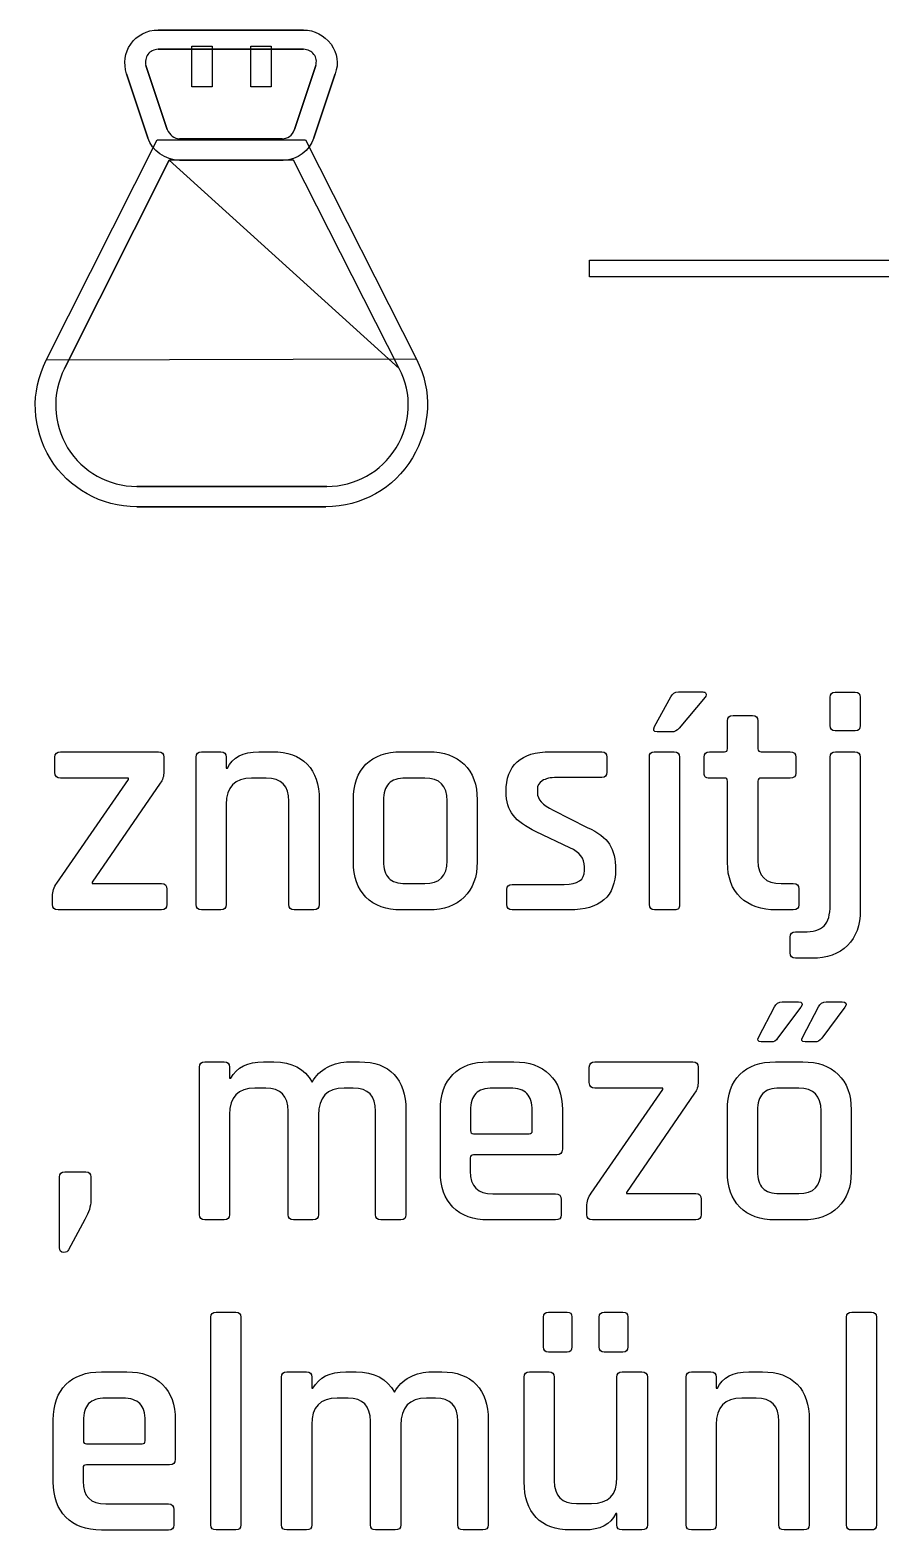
# Model space of a CAD drawing. Extents: x 23 to 195, y 64 to 143.
# Drawn here: x 105.96 to 118.54, y 84.57 to 106.76 of the extents above; entities that cross this region are included whole.
import ezdxf

# ---------------------------------------------------------------- set-up
doc = ezdxf.new("R2010")
doc.units = 0
doc.layers.add('Layer_1', color=7, linetype='CONTINUOUS')

msp = doc.modelspace()

# ---------------------------------------------------------------- linework, layer by layer
at = {"layer": 'Layer_1', "color": 7}
for points in [[(107.855622, 106.758571), (110.005449, 106.758571)], [(108.351909, 106.518082), (108.652476, 106.518082), (108.652476, 105.916596), (108.351909, 105.916596), (108.351909, 106.518082), (108.351909, 106.518082)], [(109.223623, 106.518082), (109.52419, 106.518082), (109.52419, 105.916596), (109.223623, 105.916596), (109.223623, 106.518082), (109.223623, 106.518082)], [(110.005449, 106.472821), (107.855622, 106.472821), (107.855622, 106.472821)], [(107.705338, 105.165073), (107.389602, 106.111929)], [(107.675352, 106.232226), (107.991088, 105.285018)], [(109.870335, 105.285018), (110.186072, 106.232226)], [(110.471469, 106.111929), (110.155733, 105.165073)], [(106.202082, 101.872739), (107.840734, 105.134876), (110.035718, 105.134876), (111.67437, 101.887556)], [(108.171358, 105.149904), (109.689713, 105.149904)], [(108.021004, 104.834309), (106.472662, 101.752442)], [(111.418607, 101.752442), (109.855095, 104.834309), (108.021004, 104.834309), (108.021004, 104.834309)], [(109.704883, 104.834168), (108.171358, 104.834168)], [(124.241373, 103.109543), (114.230245, 103.109543), (114.230245, 103.356488), (124.241373, 103.356488), (124.241373, 103.109543), (124.241373, 103.109543)], [(107.540168, 100.008309), (110.351454, 100.008309)], [(110.336284, 99.707742), (107.540168, 99.707742)]]:
    msp.add_lwpolyline(points, close=True, dxfattribs=at)
for points in [[(115.548682, 96.967611), (115.906398, 96.967611)], [(117.864103, 96.962919), (118.162201, 96.962919)], [(115.195551, 96.453967), (115.434029, 96.894234)], [(115.942735, 96.889648), (115.557501, 96.431036)], [(117.790726, 96.472206), (117.790726, 96.889542)], [(118.235578, 96.889542), (118.235578, 96.472206)], [(116.272864, 96.128283), (116.272864, 96.541033)], [(116.355414, 96.618996), (116.644692, 96.618996)], [(116.722303, 96.541033), (116.722303, 96.128283)], [(115.447787, 96.376003), (115.23224, 96.376003)], [(118.162201, 96.394242), (117.864103, 96.394242)], [(106.413007, 96.082527), (107.862218, 96.082527)], [(108.495313, 96.082457), (108.784238, 96.082457)], [(109.343744, 96.082457), (109.54518, 96.082457)], [(111.453002, 96.082421), (111.85658, 96.082421)], [(113.654195, 96.082457), (114.415489, 96.082457)], [(115.190612, 96.082492), (115.484123, 96.082492)], [(116.00687, 96.082421), (116.227003, 96.082421)], [(116.77275, 96.082421), (117.199258, 96.082421)], [(117.869042, 96.082386), (118.157615, 96.082386)], [(106.330457, 95.775258), (106.330457, 96.004563)], [(107.940182, 96.004563), (107.940182, 95.793602)], [(108.41735, 93.821504), (108.41735, 96.004493)], [(108.862202, 96.004493), (108.862202, 95.839393), (108.880194, 95.839393)], [(114.488867, 96.004493), (114.488867, 95.779773)], [(115.117235, 93.821539), (115.117235, 96.004528)], [(115.562087, 96.004528), (115.562087, 93.821539)], [(115.928906, 95.76598), (115.928906, 96.004458)], [(117.281808, 96.004458), (117.281808, 95.76598)], [(117.790726, 93.816847), (117.790726, 96.004422)], [(118.235578, 96.004422), (118.235578, 93.738883)], [(106.357974, 94.138016), (107.417366, 95.674363), (107.417366, 95.692708), (106.413007, 95.692708)], [(109.453458, 95.692637), (109.238263, 95.692637)], [(111.796961, 95.692602), (111.517208, 95.692602)], [(114.415489, 95.701809), (113.74627, 95.701809)], [(116.227003, 95.692602), (116.00687, 95.692602)], [(116.272864, 94.44518), (116.272864, 95.646741)], [(116.722303, 95.646741), (116.722303, 94.46811)], [(117.199258, 95.692602), (116.77275, 95.692602)], [(107.885149, 95.61933), (106.880791, 94.151774), (106.880791, 94.13343), (107.903141, 94.13343)], [(113.461578, 95.527537), (113.461578, 95.47709)], [(108.862202, 95.302818), (108.862202, 93.821504)], [(109.788597, 93.821504), (109.788597, 95.353265)], [(110.238036, 95.371609), (110.238036, 93.821504)], [(110.742508, 94.454352), (110.742508, 95.371574)], [(111.187008, 95.357816), (111.187008, 94.46811)], [(112.127161, 94.46811), (112.127161, 95.357816)], [(112.572013, 95.371574), (112.572013, 94.454352)], [(113.69547, 95.220268), (114.200295, 94.963446)], [(113.94312, 94.660762), (113.443233, 94.89924)], [(114.15902, 94.325976), (114.15902, 94.381009)], [(111.517208, 94.133324), (111.796961, 94.133324)], [(113.090103, 94.119601), (113.86057, 94.119601)], [(117.066261, 94.133324), (117.245472, 94.133324)], [(106.293768, 93.821574), (106.293768, 93.940813)], [(107.986043, 94.05088), (107.986043, 93.821574)], [(113.012492, 93.821504), (113.012492, 94.046223)], [(117.32767, 94.05536), (117.32767, 93.816883)], [(107.903141, 93.743611), (106.376318, 93.743611)], [(108.784238, 93.74354), (108.495313, 93.74354)], [(110.155486, 93.74354), (109.866208, 93.74354)], [(111.85658, 93.743505), (111.453002, 93.743505)], [(113.933947, 93.74354), (113.090103, 93.74354)], [(115.48871, 93.743575), (115.195551, 93.743575)], [(117.245472, 93.743505), (116.997822, 93.743505)], [(117.277081, 93.417856), (117.39632, 93.417856)], [(117.199117, 93.106), (117.199117, 93.339892)], [(117.520145, 93.028036), (117.277081, 93.028036)], [(116.734121, 91.867856), (116.968013, 92.308123)], [(117.357832, 92.303536), (117.013874, 91.844925)], [(117.082665, 92.3815), (117.321143, 92.3815)], [(117.385349, 91.867856), (117.61924, 92.308123)], [(118.00906, 92.303536), (117.665102, 91.844925)], [(117.733893, 92.3815), (117.967785, 92.3815)], [(116.917918, 91.789892), (116.771163, 91.789892)], [(117.56456, 91.789892), (117.422038, 91.789892)], [(108.465574, 89.235393), (108.465574, 91.418382)], [(108.543538, 91.496346), (108.832463, 91.496346)], [(108.910427, 91.418382), (108.910427, 91.253282), (108.928419, 91.253282)], [(109.414547, 91.496346), (109.566241, 91.496346)], [(110.685252, 91.496346), (110.832008, 91.496346)], [(112.739548, 91.49624), (113.115256, 91.49624)], [(114.230069, 91.189147), (114.230069, 91.418452)], [(114.312619, 91.496416), (115.76183, 91.496416)], [(115.839794, 91.418452), (115.839794, 91.207491)], [(116.981771, 91.496381), (117.385349, 91.496381)], [(109.446649, 91.106526), (109.286488, 91.106526)], [(110.739933, 91.106526), (110.606935, 91.106526)], [(113.055989, 91.10642), (112.803753, 91.10642)], [(114.257586, 89.551905), (115.316977, 91.088252), (115.316977, 91.106597), (114.312619, 91.106597)], [(115.784761, 91.033219), (114.780402, 89.565663), (114.780402, 89.547319), (115.802752, 89.547319)], [(117.325729, 91.106561), (117.045977, 91.106561)], [(109.777202, 89.235393), (109.777202, 90.767154)], [(111.070485, 89.235393), (111.070485, 90.767154)], [(111.519572, 90.785498), (111.519572, 89.235393)], [(112.0287, 89.86817), (112.0287, 90.785393)], [(112.473553, 90.771634), (112.473553, 90.478123)], [(113.386189, 90.478123), (113.386189, 90.771634)], [(113.831042, 90.785393), (113.831042, 90.202956)], [(116.271277, 89.868311), (116.271277, 90.785534)], [(116.715777, 90.771775), (116.715777, 89.88207)], [(117.655929, 89.88207), (117.655929, 90.771775)], [(118.100782, 90.785534), (118.100782, 89.868311)], [(108.910427, 90.716707), (108.910427, 89.235393)], [(110.226288, 90.707534), (110.226288, 89.235393)], [(112.519414, 90.432262), (113.340328, 90.432262)], [(113.748492, 90.120406), (112.519414, 90.120406)], [(106.475237, 89.868311), (106.787093, 89.868311)], [(112.468614, 90.074545), (112.468614, 89.877343)], [(106.397273, 88.7493), (106.397273, 89.794934)], [(106.860471, 89.794934), (106.860471, 89.437217)], [(112.803753, 89.542556), (113.730148, 89.542556)], [(113.812698, 89.460006), (113.812698, 89.230701)], [(115.885655, 89.464769), (115.885655, 89.235463)], [(117.045977, 89.547284), (117.325729, 89.547284)], [(114.19338, 89.235463), (114.19338, 89.354702)], [(106.773335, 89.16205), (106.529918, 88.717198)], [(108.832463, 89.157429), (108.543538, 89.157429)], [(110.144091, 89.157429), (109.854813, 89.157429)], [(111.441608, 89.157429), (111.148097, 89.157429)], [(113.730148, 89.157323), (112.739548, 89.157323)], [(115.802752, 89.157499), (114.27593, 89.157499)], [(117.385349, 89.157464), (116.981771, 89.157464)], [(108.635402, 84.649282), (108.635402, 87.71739)], [(108.713718, 87.795354), (109.00229, 87.795354)], [(109.080254, 87.71739), (109.080254, 84.649282)], [(113.551501, 87.281745), (113.551501, 87.717425)], [(113.624879, 87.795389), (113.900045, 87.795389)], [(113.973423, 87.722011), (113.973423, 87.281745)], [(114.377354, 87.281745), (114.377354, 87.717425)], [(114.450732, 87.795389), (114.725545, 87.795389)], [(114.798923, 87.722011), (114.798923, 87.281745)], [(118.032061, 84.649211), (118.032061, 87.717319)], [(118.110025, 87.795283), (118.399303, 87.795283)], [(118.476914, 87.717319), (118.476914, 84.649211)], [(113.900045, 87.203781), (113.624879, 87.203781)], [(114.725545, 87.203781), (114.450732, 87.203781)], [(107.01654, 86.910129), (107.392248, 86.910129)], [(109.681352, 84.649282), (109.681352, 86.832271)], [(109.759316, 86.910234), (110.048241, 86.910234)], [(110.126205, 86.832271), (110.126205, 86.667171), (110.144197, 86.667171)], [(110.630325, 86.910234), (110.782019, 86.910234)], [(111.90103, 86.910234), (112.047786, 86.910234)], [(113.267515, 85.2822), (113.267515, 86.832306)], [(113.345126, 86.91027), (113.634404, 86.91027)], [(113.712015, 86.832306), (113.712015, 85.300545)], [(114.638409, 85.350992), (114.638409, 86.832306)], [(114.716726, 86.91027), (115.005298, 86.91027)], [(115.088201, 86.832306), (115.088201, 84.649317)], [(115.661324, 84.649282), (115.661324, 86.832271)], [(115.739288, 86.910234), (116.028213, 86.910234)], [(116.106177, 86.832271), (116.106177, 86.667171), (116.124168, 86.667171)], [(116.587718, 86.910234), (116.789154, 86.910234)], [(107.332981, 86.520309), (107.080745, 86.520309)], [(110.662427, 86.520415), (110.502266, 86.520415)], [(111.955711, 86.520415), (111.822713, 86.520415)], [(116.697432, 86.520415), (116.482238, 86.520415)], [(106.305692, 85.282059), (106.305692, 86.199281)], [(106.750545, 86.185523), (106.750545, 85.892012)], [(107.663181, 85.892012), (107.663181, 86.185523)], [(108.108034, 86.199281), (108.108034, 85.616845)], [(110.126205, 86.130596), (110.126205, 84.649282)], [(110.99298, 84.649282), (110.99298, 86.181043)], [(111.442066, 86.121423), (111.442066, 84.649282)], [(112.286263, 84.649282), (112.286263, 86.181043)], [(112.73535, 86.199387), (112.73535, 84.649282)], [(116.106177, 86.130596), (116.106177, 84.649282)], [(117.032571, 84.649282), (117.032571, 86.181043)], [(117.48201, 86.199387), (117.48201, 84.649282)], [(106.796406, 85.846151), (107.61732, 85.846151)], [(106.745606, 85.488434), (106.745606, 85.291231)], [(108.025484, 85.534295), (106.796406, 85.534295)], [(107.080745, 84.956445), (108.00714, 84.956445)], [(108.08969, 84.873895), (108.08969, 84.64459)], [(114.042568, 84.961173), (114.262701, 84.961173)], [(114.638409, 84.649317), (114.638409, 84.814417), (114.620065, 84.814417)], [(108.00714, 84.571212), (107.01654, 84.571212)], [(109.00229, 84.571318), (108.713718, 84.571318)], [(110.048241, 84.571318), (109.759316, 84.571318)], [(111.359869, 84.571318), (111.070591, 84.571318)], [(112.657386, 84.571318), (112.363875, 84.571318)], [(114.15722, 84.571353), (113.950845, 84.571353)], [(115.005298, 84.571353), (114.716726, 84.571353)], [(116.028213, 84.571318), (115.739288, 84.571318)], [(117.39946, 84.571318), (117.110182, 84.571318)], [(118.399303, 84.571247), (118.110025, 84.571247)]]:
    msp.add_lwpolyline(points, dxfattribs=at)
for points in [[(107.449927, 106.547962), (107.539885, 106.683429), (107.690522, 106.758571), (107.855622, 106.758571)], [(110.005449, 106.758571), (110.170902, 106.758571), (110.306369, 106.683429), (110.411497, 106.547962)], [(107.389602, 106.111929), (107.344447, 106.262212), (107.359616, 106.427665), (107.449927, 106.547962)], [(110.411497, 106.547962), (110.501808, 106.412848), (110.531794, 106.262212), (110.471469, 106.111929)], [(107.705338, 106.397679), (107.675352, 106.352523), (107.660183, 106.292551), (107.675352, 106.232226)], [(107.855622, 106.472821), (107.795649, 106.472821), (107.735324, 106.442834), (107.705338, 106.397679)], [(110.155733, 106.397679), (110.125747, 106.442834), (110.065774, 106.472821), (110.005449, 106.472821)], [(110.186072, 106.232226), (110.200888, 106.292551), (110.200888, 106.352523), (110.155733, 106.397679)], [(107.991088, 105.285018), (108.021074, 105.209876), (108.096216, 105.149904), (108.171358, 105.149904)], [(109.689713, 105.149904), (109.764855, 105.149904), (109.840349, 105.195059), (109.870335, 105.285018)], [(108.171358, 104.834168), (107.961102, 104.834168), (107.765663, 104.969634), (107.705338, 105.165073)], [(110.155733, 105.165073), (110.09576, 104.969634), (109.915491, 104.834168), (109.704883, 104.834168)], [(106.262054, 100.414356), (105.991473, 100.865206), (105.961487, 101.406367), (106.202082, 101.872739)], [(111.67437, 101.887556), (111.914965, 101.421537), (111.884626, 100.880376), (111.614045, 100.429526)], [(106.472662, 101.752442), (106.277223, 101.376381), (106.307209, 100.940348), (106.517818, 100.579809)], [(111.373451, 100.579809), (111.599229, 100.940348), (111.614045, 101.376381), (111.418607, 101.752442)], [(106.517818, 100.579809), (106.743243, 100.218917), (107.118951, 100.008309), (107.540168, 100.008309)], [(110.351454, 100.008309), (110.772318, 100.008309), (111.148026, 100.218917), (111.373451, 100.579809)], [(107.540168, 99.707742), (107.013823, 99.707742), (106.532634, 99.978323), (106.262054, 100.414356)], [(111.614045, 100.429526), (111.343465, 99.978323), (110.862629, 99.707742), (110.336284, 99.707742)], [(115.434029, 96.894234), (115.455196, 96.942917), (115.493648, 96.967611), (115.548682, 96.967611)], [(115.906398, 96.967611), (115.93074, 96.967611), (115.946615, 96.960556), (115.954376, 96.946798)], [(117.790726, 96.889542), (117.790726, 96.938578), (117.815067, 96.962919), (117.864103, 96.962919)], [(118.162201, 96.962919), (118.210884, 96.962919), (118.235578, 96.938578), (118.235578, 96.889542)], [(115.954376, 96.946798), (115.962137, 96.933039), (115.958257, 96.913989), (115.942735, 96.889648)], [(116.272864, 96.541033), (116.272864, 96.592891), (116.300381, 96.618996), (116.355414, 96.618996)], [(116.644692, 96.618996), (116.69655, 96.618996), (116.722303, 96.592891), (116.722303, 96.541033)], [(115.23224, 96.376003), (115.180029, 96.376003), (115.168035, 96.401756), (115.195551, 96.453967)], [(115.557501, 96.431036), (115.529985, 96.394348), (115.493648, 96.376003), (115.447787, 96.376003)], [(117.864103, 96.394242), (117.815067, 96.394242), (117.790726, 96.420347), (117.790726, 96.472206)], [(118.235578, 96.472206), (118.235578, 96.420347), (118.210884, 96.394242), (118.162201, 96.394242)], [(106.330457, 96.004563), (106.330457, 96.056422), (106.357974, 96.082527), (106.413007, 96.082527)], [(107.862218, 96.082527), (107.914077, 96.082527), (107.940182, 96.056422), (107.940182, 96.004563)], [(108.41735, 96.004493), (108.41735, 96.056351), (108.443102, 96.082457), (108.495313, 96.082457)], [(108.784238, 96.082457), (108.835744, 96.082457), (108.862202, 96.056351), (108.862202, 96.004493)], [(108.880194, 95.839393), (108.953572, 96.001318), (109.108088, 96.082457), (109.343744, 96.082457)], [(109.54518, 96.082457), (109.768488, 96.082457), (109.939586, 96.021426), (110.058825, 95.899012)], [(110.928069, 95.89686), (111.051894, 96.020685), (111.226872, 96.082421), (111.453002, 96.082421)], [(111.85658, 96.082421), (112.079888, 96.082421), (112.254866, 96.020685), (112.381866, 95.89686)], [(112.998733, 95.490848), (112.998733, 95.885254), (113.217103, 96.082457), (113.654195, 96.082457)], [(114.415489, 96.082457), (114.464525, 96.082457), (114.488867, 96.056351), (114.488867, 96.004493)], [(115.117235, 96.004528), (115.117235, 96.056386), (115.141929, 96.082492), (115.190612, 96.082492)], [(115.484123, 96.082492), (115.536335, 96.082492), (115.562087, 96.056386), (115.562087, 96.004528)], [(115.928906, 96.004458), (115.928906, 96.056316), (115.955011, 96.082421), (116.00687, 96.082421)], [(116.227003, 96.082421), (116.257695, 96.082421), (116.272864, 96.097591), (116.272864, 96.128283)], [(116.722303, 96.128283), (116.722303, 96.097591), (116.739236, 96.082421), (116.77275, 96.082421)], [(117.199258, 96.082421), (117.254292, 96.082421), (117.281808, 96.056316), (117.281808, 96.004458)], [(117.790726, 96.004422), (117.790726, 96.056281), (117.816831, 96.082386), (117.869042, 96.082386)], [(118.157615, 96.082386), (118.209473, 96.082386), (118.235578, 96.056281), (118.235578, 96.004422)], [(110.058825, 95.899012), (110.178063, 95.776598), (110.238036, 95.600915), (110.238036, 95.371609)], [(110.742508, 95.371574), (110.742508, 95.597705), (110.804244, 95.772683), (110.928069, 95.89686)], [(112.381866, 95.89686), (112.508866, 95.772683), (112.572013, 95.597705), (112.572013, 95.371574)], [(106.413007, 95.692708), (106.357974, 95.692708), (106.330457, 95.720224), (106.330457, 95.775258)], [(107.940182, 95.793602), (107.940182, 95.720224), (107.921838, 95.662016), (107.885149, 95.61933)], [(109.238263, 95.692637), (108.987438, 95.692637), (108.862202, 95.562815), (108.862202, 95.302818)], [(109.788597, 95.353265), (109.788597, 95.579396), (109.676766, 95.692637), (109.453458, 95.692637)], [(111.517208, 95.692602), (111.401144, 95.692602), (111.317183, 95.665791), (111.264972, 95.612169)], [(112.127161, 95.357816), (112.127161, 95.581124), (112.017094, 95.692602), (111.796961, 95.692602)], [(113.534956, 95.653832), (113.48592, 95.621729), (113.461578, 95.579396), (113.461578, 95.527537)], [(113.74627, 95.701809), (113.654195, 95.701809), (113.583992, 95.685582), (113.534956, 95.653832)], [(114.488867, 95.779773), (114.488867, 95.727915), (114.464525, 95.701809), (114.415489, 95.701809)], [(115.945133, 95.708477), (115.934197, 95.719413), (115.928906, 95.738463), (115.928906, 95.76598)], [(116.00687, 95.692602), (115.976531, 95.692602), (115.955717, 95.697894), (115.945133, 95.708477)], [(116.272864, 95.646741), (116.272864, 95.677433), (116.257695, 95.692602), (116.227003, 95.692602)], [(116.77275, 95.692602), (116.739236, 95.692602), (116.722303, 95.677433), (116.722303, 95.646741)], [(117.281808, 95.76598), (117.281808, 95.716944), (117.254292, 95.692602), (117.199258, 95.692602)], [(111.264972, 95.612169), (111.213113, 95.558899), (111.187008, 95.47388), (111.187008, 95.357816)], [(113.103861, 95.142304), (113.033658, 95.230851), (112.998733, 95.346915), (112.998733, 95.490848)], [(113.461578, 95.47709), (113.461578, 95.379371), (113.539895, 95.293646), (113.69547, 95.220268)], [(113.443233, 94.89924), (113.287306, 94.972618), (113.174417, 95.053404), (113.103861, 95.142304)], [(114.200295, 94.963446), (114.359045, 94.89289), (114.468406, 94.809634), (114.528025, 94.713679)], [(114.15902, 94.381009), (114.15902, 94.503071), (114.087053, 94.596557), (113.94312, 94.660762)], [(114.528025, 94.713679), (114.587645, 94.617371), (114.617278, 94.492487), (114.617278, 94.339734)], [(110.928069, 93.931535), (110.804244, 94.056771), (110.742508, 94.231044), (110.742508, 94.454352)], [(111.187008, 94.46811), (111.187008, 94.352046), (111.213113, 94.267027), (111.264972, 94.213758)], [(111.796961, 94.133324), (112.017094, 94.133324), (112.127161, 94.244802), (112.127161, 94.46811)], [(112.572013, 94.454352), (112.572013, 94.231044), (112.508866, 94.056771), (112.381866, 93.931535)], [(113.86057, 94.119601), (114.059183, 94.119601), (114.15902, 94.188393), (114.15902, 94.325976)], [(114.617278, 94.339734), (114.617278, 93.942154), (114.389736, 93.74354), (113.933947, 93.74354)], [(116.465833, 93.926949), (116.33707, 94.049363), (116.272864, 94.222224), (116.272864, 94.44518)], [(116.722303, 94.46811), (116.722303, 94.244802), (116.836956, 94.133324), (117.066261, 94.133324)], [(106.293768, 93.940813), (106.293768, 94.017013), (106.315288, 94.082983), (106.357974, 94.138016)], [(107.903141, 94.13343), (107.958527, 94.13343), (107.986043, 94.105913), (107.986043, 94.05088)], [(111.264972, 94.213758), (111.317183, 94.160135), (111.401144, 94.133324), (111.517208, 94.133324)], [(113.012492, 94.046223), (113.012492, 94.095259), (113.038245, 94.119601), (113.090103, 94.119601)], [(117.245472, 94.133324), (117.300153, 94.133324), (117.32767, 94.107219), (117.32767, 94.05536)], [(111.453002, 93.743505), (111.226872, 93.743505), (111.051894, 93.806299), (110.928069, 93.931535)], [(112.381866, 93.931535), (112.254866, 93.806299), (112.079888, 93.743505), (111.85658, 93.743505)], [(116.997822, 93.743505), (116.771339, 93.743505), (116.593892, 93.804535), (116.465833, 93.926949)], [(106.376318, 93.743611), (106.321285, 93.743611), (106.293768, 93.769716), (106.293768, 93.821574)], [(107.986043, 93.821574), (107.986043, 93.769716), (107.958527, 93.743611), (107.903141, 93.743611)], [(108.495313, 93.74354), (108.443102, 93.74354), (108.41735, 93.769646), (108.41735, 93.821504)], [(108.862202, 93.821504), (108.862202, 93.769646), (108.835744, 93.74354), (108.784238, 93.74354)], [(109.866208, 93.74354), (109.81435, 93.74354), (109.788597, 93.769646), (109.788597, 93.821504)], [(110.238036, 93.821504), (110.238036, 93.769646), (110.210519, 93.74354), (110.155486, 93.74354)], [(113.090103, 93.74354), (113.038245, 93.74354), (113.012492, 93.769646), (113.012492, 93.821504)], [(115.195551, 93.743575), (115.143693, 93.743575), (115.117235, 93.769681), (115.117235, 93.821539)], [(115.546212, 93.75945), (115.535629, 93.748867), (115.516226, 93.743575), (115.48871, 93.743575)], [(115.562087, 93.821539), (115.562087, 93.790848), (115.556796, 93.770386), (115.546212, 93.75945)], [(117.32767, 93.816883), (117.32767, 93.767846), (117.300153, 93.743505), (117.245472, 93.743505)], [(117.701473, 93.509578), (117.761092, 93.570608), (117.790726, 93.673267), (117.790726, 93.816847)], [(118.235578, 93.738883), (118.235578, 93.515928), (118.172078, 93.341303), (118.045431, 93.216067)], [(117.199117, 93.339892), (117.199117, 93.392103), (117.22487, 93.417856), (117.277081, 93.417856)], [(117.39632, 93.417856), (117.539901, 93.417856), (117.641853, 93.448547), (117.701473, 93.509578)], [(118.045431, 93.216067), (117.918431, 93.090831), (117.743453, 93.028036), (117.520145, 93.028036)], [(117.277081, 93.028036), (117.22487, 93.028036), (117.199117, 93.054142), (117.199117, 93.106)], [(116.968013, 92.308123), (116.989532, 92.356806), (117.027632, 92.3815), (117.082665, 92.3815)], [(117.321143, 92.3815), (117.378999, 92.3815), (117.391346, 92.355395), (117.357832, 92.303536)], [(117.61924, 92.308123), (117.640407, 92.356806), (117.67886, 92.3815), (117.733893, 92.3815)], [(117.967785, 92.3815), (118.028815, 92.3815), (118.042574, 92.355395), (118.00906, 92.303536)], [(116.771163, 91.789892), (116.721774, 91.789892), (116.709779, 91.815645), (116.734121, 91.867856)], [(117.422038, 91.789892), (117.367004, 91.789892), (117.35501, 91.815645), (117.385349, 91.867856)], [(117.013874, 91.844925), (116.992354, 91.808236), (116.960604, 91.789892), (116.917918, 91.789892)], [(117.665102, 91.844925), (117.637938, 91.808236), (117.604071, 91.789892), (117.56456, 91.789892)], [(108.465574, 91.418382), (108.465574, 91.47024), (108.491327, 91.496346), (108.543538, 91.496346)], [(108.832463, 91.496346), (108.883969, 91.496346), (108.910427, 91.47024), (108.910427, 91.418382)], [(108.928419, 91.253282), (109.016966, 91.415207), (109.179244, 91.496346), (109.414547, 91.496346)], [(109.566241, 91.496346), (109.832235, 91.496346), (110.021677, 91.395451), (110.134566, 91.193662)], [(110.134566, 91.193662), (110.183602, 91.291382), (110.258744, 91.366523), (110.359638, 91.418382)], [(110.359638, 91.418382), (110.46018, 91.47024), (110.568835, 91.496346), (110.685252, 91.496346)], [(110.832008, 91.496346), (111.054963, 91.496346), (111.225355, 91.434609), (111.343183, 91.310784)], [(112.214614, 91.310679), (112.338087, 91.434504), (112.513064, 91.49624), (112.739548, 91.49624)], [(113.115256, 91.49624), (113.341739, 91.49624), (113.517423, 91.434504), (113.643012, 91.310679)], [(114.230069, 91.418452), (114.230069, 91.470311), (114.257586, 91.496416), (114.312619, 91.496416)], [(115.76183, 91.496416), (115.813688, 91.496416), (115.839794, 91.470311), (115.839794, 91.418452)], [(116.456838, 91.310467), (116.58031, 91.434292), (116.75564, 91.496381), (116.981771, 91.496381)], [(117.385349, 91.496381), (117.608657, 91.496381), (117.783635, 91.434292), (117.910635, 91.310467)], [(111.343183, 91.310784), (111.460658, 91.186607), (111.519572, 91.011629), (111.519572, 90.785498)], [(112.0287, 90.785393), (112.0287, 91.011876), (112.090437, 91.186854), (112.214614, 91.310679)], [(113.643012, 91.310679), (113.768248, 91.186854), (113.831042, 91.011876), (113.831042, 90.785393)], [(115.839794, 91.207491), (115.839794, 91.134113), (115.82145, 91.075905), (115.784761, 91.033219)], [(116.271277, 90.785534), (116.271277, 91.011664), (116.33266, 91.186642), (116.456838, 91.310467)], [(117.910635, 91.310467), (118.037282, 91.186642), (118.100782, 91.011664), (118.100782, 90.785534)], [(109.286488, 91.106526), (109.035663, 91.106526), (108.910427, 90.976704), (108.910427, 90.716707)], [(109.777202, 90.767154), (109.777202, 90.993284), (109.666783, 91.106526), (109.446649, 91.106526)], [(110.606935, 91.106526), (110.353641, 91.106526), (110.226288, 90.973529), (110.226288, 90.707534)], [(111.070485, 90.767154), (111.070485, 90.993284), (110.960066, 91.106526), (110.739933, 91.106526)], [(112.551517, 91.02634), (112.499306, 90.972718), (112.473553, 90.888051), (112.473553, 90.771634)], [(112.803753, 91.10642), (112.687689, 91.10642), (112.603375, 91.079609), (112.551517, 91.02634)], [(113.308225, 91.02634), (113.256367, 91.079609), (113.172406, 91.10642), (113.055989, 91.10642)], [(113.386189, 90.771634), (113.386189, 90.888051), (113.360084, 90.972718), (113.308225, 91.02634)], [(114.312619, 91.106597), (114.257586, 91.106597), (114.230069, 91.134113), (114.230069, 91.189147)], [(116.79374, 91.026128), (116.741529, 90.972859), (116.715777, 90.887839), (116.715777, 90.771775)], [(117.045977, 91.106561), (116.929913, 91.106561), (116.845599, 91.07975), (116.79374, 91.026128)], [(117.655929, 90.771775), (117.655929, 90.994731), (117.545863, 91.106561), (117.325729, 91.106561)], [(112.473553, 90.478123), (112.473553, 90.447431), (112.488723, 90.432262), (112.519414, 90.432262)], [(113.340328, 90.432262), (113.370667, 90.432262), (113.386189, 90.447431), (113.386189, 90.478123)], [(112.519414, 90.120406), (112.485548, 90.120406), (112.468614, 90.105237), (112.468614, 90.074545)], [(113.831042, 90.202956), (113.831042, 90.147923), (113.803525, 90.120406), (113.748492, 90.120406)], [(106.397273, 89.794934), (106.397273, 89.843617), (106.423379, 89.868311), (106.475237, 89.868311)], [(106.787093, 89.868311), (106.836129, 89.868311), (106.860471, 89.843617), (106.860471, 89.794934)], [(112.214614, 89.345354), (112.090437, 89.47059), (112.0287, 89.645215), (112.0287, 89.86817)], [(112.468614, 89.877343), (112.468614, 89.654034), (112.580445, 89.542556), (112.803753, 89.542556)], [(116.456838, 89.345495), (116.33266, 89.470731), (116.271277, 89.645003), (116.271277, 89.868311)], [(116.715777, 89.88207), (116.715777, 89.765653), (116.741529, 89.680986), (116.79374, 89.627364)], [(117.325729, 89.547284), (117.545863, 89.547284), (117.655929, 89.658761), (117.655929, 89.88207)], [(118.100782, 89.868311), (118.100782, 89.645003), (118.037282, 89.470731), (117.910635, 89.345495)], [(106.860471, 89.437217), (106.860471, 89.363839), (106.83119, 89.272117), (106.773335, 89.16205)], [(113.730148, 89.542556), (113.785181, 89.542556), (113.812698, 89.51504), (113.812698, 89.460006)], [(114.19338, 89.354702), (114.19338, 89.430902), (114.2149, 89.496872), (114.257586, 89.551905)], [(115.802752, 89.547319), (115.858138, 89.547319), (115.885655, 89.519802), (115.885655, 89.464769)], [(116.79374, 89.627364), (116.845599, 89.574095), (116.929913, 89.547284), (117.045977, 89.547284)], [(108.543538, 89.157429), (108.491327, 89.157429), (108.465574, 89.183534), (108.465574, 89.235393)], [(108.910427, 89.235393), (108.910427, 89.183534), (108.883969, 89.157429), (108.832463, 89.157429)], [(109.854813, 89.157429), (109.802955, 89.157429), (109.777202, 89.183534), (109.777202, 89.235393)], [(110.226288, 89.235393), (110.226288, 89.183534), (110.199124, 89.157429), (110.144091, 89.157429)], [(111.148097, 89.157429), (111.096238, 89.157429), (111.070485, 89.183534), (111.070485, 89.235393)], [(111.519572, 89.235393), (111.519572, 89.183534), (111.493819, 89.157429), (111.441608, 89.157429)], [(112.739548, 89.157323), (112.513064, 89.157323), (112.338087, 89.220118), (112.214614, 89.345354)], [(113.812698, 89.230701), (113.812698, 89.182018), (113.785181, 89.157323), (113.730148, 89.157323)], [(114.27593, 89.157499), (114.220897, 89.157499), (114.19338, 89.183605), (114.19338, 89.235463)], [(115.885655, 89.235463), (115.885655, 89.183605), (115.858138, 89.157499), (115.802752, 89.157499)], [(116.981771, 89.157464), (116.75564, 89.157464), (116.58031, 89.220259), (116.456838, 89.345495)], [(117.910635, 89.345495), (117.783635, 89.220259), (117.608657, 89.157464), (117.385349, 89.157464)], [(106.461479, 88.675923), (106.41844, 88.675923), (106.397273, 88.700264), (106.397273, 88.7493)], [(106.529918, 88.717198), (106.517923, 88.689681), (106.494993, 88.675923), (106.461479, 88.675923)], [(108.635402, 87.71739), (108.635402, 87.769248), (108.661507, 87.795354), (108.713718, 87.795354)], [(109.00229, 87.795354), (109.054149, 87.795354), (109.080254, 87.769248), (109.080254, 87.71739)], [(113.551501, 87.717425), (113.551501, 87.769284), (113.576195, 87.795389), (113.624879, 87.795389)], [(113.900045, 87.795389), (113.949082, 87.795389), (113.973423, 87.770695), (113.973423, 87.722011)], [(114.377354, 87.717425), (114.377354, 87.769284), (114.401695, 87.795389), (114.450732, 87.795389)], [(114.725545, 87.795389), (114.774582, 87.795389), (114.798923, 87.770695), (114.798923, 87.722011)], [(118.032061, 87.717319), (118.032061, 87.769531), (118.058167, 87.795283), (118.110025, 87.795283)], [(118.399303, 87.795283), (118.450808, 87.795283), (118.476914, 87.769531), (118.476914, 87.717319)], [(113.624879, 87.203781), (113.576195, 87.203781), (113.551501, 87.229886), (113.551501, 87.281745)], [(113.973423, 87.281745), (113.973423, 87.229886), (113.949082, 87.203781), (113.900045, 87.203781)], [(114.450732, 87.203781), (114.401695, 87.203781), (114.377354, 87.229886), (114.377354, 87.281745)], [(114.798923, 87.281745), (114.798923, 87.229886), (114.774582, 87.203781), (114.725545, 87.203781)], [(106.491606, 86.724568), (106.615078, 86.848393), (106.790056, 86.910129), (107.01654, 86.910129)], [(107.392248, 86.910129), (107.618731, 86.910129), (107.794415, 86.848393), (107.920003, 86.724568)], [(109.681352, 86.832271), (109.681352, 86.884129), (109.707105, 86.910234), (109.759316, 86.910234)], [(110.048241, 86.910234), (110.099747, 86.910234), (110.126205, 86.884129), (110.126205, 86.832271)], [(110.144197, 86.667171), (110.232744, 86.829096), (110.395022, 86.910234), (110.630325, 86.910234)], [(110.782019, 86.910234), (111.048013, 86.910234), (111.237455, 86.80934), (111.350344, 86.607551)], [(111.350344, 86.607551), (111.39938, 86.705271), (111.474522, 86.780412), (111.575416, 86.832271)], [(111.575416, 86.832271), (111.675958, 86.884129), (111.784613, 86.910234), (111.90103, 86.910234)], [(112.047786, 86.910234), (112.270741, 86.910234), (112.441133, 86.848498), (112.558961, 86.724673)], [(113.267515, 86.832306), (113.267515, 86.884164), (113.293268, 86.91027), (113.345126, 86.91027)], [(113.634404, 86.91027), (113.686262, 86.91027), (113.712015, 86.884164), (113.712015, 86.832306)], [(114.638409, 86.832306), (114.638409, 86.884164), (114.664515, 86.91027), (114.716726, 86.91027)], [(115.005298, 86.91027), (115.060684, 86.91027), (115.088201, 86.884164), (115.088201, 86.832306)], [(115.661324, 86.832271), (115.661324, 86.884129), (115.687077, 86.910234), (115.739288, 86.910234)], [(116.028213, 86.910234), (116.079718, 86.910234), (116.106177, 86.884129), (116.106177, 86.832271)], [(116.124168, 86.667171), (116.197546, 86.829096), (116.352063, 86.910234), (116.587718, 86.910234)], [(116.789154, 86.910234), (117.012463, 86.910234), (117.18356, 86.849204), (117.302799, 86.72679)], [(106.305692, 86.199281), (106.305692, 86.425765), (106.367428, 86.600743), (106.491606, 86.724568)], [(107.920003, 86.724568), (108.04524, 86.600743), (108.108034, 86.425765), (108.108034, 86.199281)], [(112.558961, 86.724673), (112.676436, 86.600496), (112.73535, 86.425518), (112.73535, 86.199387)], [(117.302799, 86.72679), (117.422038, 86.604376), (117.48201, 86.428693), (117.48201, 86.199387)], [(106.828509, 86.440229), (106.776298, 86.386606), (106.750545, 86.30194), (106.750545, 86.185523)], [(107.080745, 86.520309), (106.964681, 86.520309), (106.880367, 86.493498), (106.828509, 86.440229)], [(107.585217, 86.440229), (107.533359, 86.493498), (107.449398, 86.520309), (107.332981, 86.520309)], [(107.663181, 86.185523), (107.663181, 86.30194), (107.637076, 86.386606), (107.585217, 86.440229)], [(110.502266, 86.520415), (110.251441, 86.520415), (110.126205, 86.390593), (110.126205, 86.130596)], [(110.99298, 86.181043), (110.99298, 86.407173), (110.882561, 86.520415), (110.662427, 86.520415)], [(111.822713, 86.520415), (111.569419, 86.520415), (111.442066, 86.387418), (111.442066, 86.121423)], [(112.286263, 86.181043), (112.286263, 86.407173), (112.175844, 86.520415), (111.955711, 86.520415)], [(116.482238, 86.520415), (116.231413, 86.520415), (116.106177, 86.390593), (116.106177, 86.130596)], [(117.032571, 86.181043), (117.032571, 86.407173), (116.92074, 86.520415), (116.697432, 86.520415)], [(106.750545, 85.892012), (106.750545, 85.86132), (106.765715, 85.846151), (106.796406, 85.846151)], [(107.61732, 85.846151), (107.647659, 85.846151), (107.663181, 85.86132), (107.663181, 85.892012)], [(106.796406, 85.534295), (106.76254, 85.534295), (106.745606, 85.519126), (106.745606, 85.488434)], [(108.108034, 85.616845), (108.108034, 85.561812), (108.080517, 85.534295), (108.025484, 85.534295)], [(106.491606, 84.759243), (106.367428, 84.884479), (106.305692, 85.059104), (106.305692, 85.282059)], [(106.745606, 85.291231), (106.745606, 85.067923), (106.857437, 84.956445), (107.080745, 84.956445)], [(113.443904, 84.756914), (113.326429, 84.880739), (113.267515, 85.055717), (113.267515, 85.2822)], [(113.712015, 85.300545), (113.712015, 85.074061), (113.822434, 84.961173), (114.042568, 84.961173)], [(114.262701, 84.961173), (114.513173, 84.961173), (114.638409, 85.090995), (114.638409, 85.350992)], [(107.01654, 84.571212), (106.790056, 84.571212), (106.615078, 84.634006), (106.491606, 84.759243)], [(108.00714, 84.956445), (108.062173, 84.956445), (108.08969, 84.928929), (108.08969, 84.873895)], [(113.950845, 84.571353), (113.730712, 84.571353), (113.561379, 84.633089), (113.443904, 84.756914)], [(114.620065, 84.814417), (114.546687, 84.652139), (114.392523, 84.571353), (114.15722, 84.571353)], [(108.08969, 84.64459), (108.08969, 84.595906), (108.062173, 84.571212), (108.00714, 84.571212)], [(108.713718, 84.571318), (108.661507, 84.571318), (108.635402, 84.597423), (108.635402, 84.649282)], [(109.080254, 84.649282), (109.080254, 84.597423), (109.054149, 84.571318), (109.00229, 84.571318)], [(109.759316, 84.571318), (109.707105, 84.571318), (109.681352, 84.597423), (109.681352, 84.649282)], [(110.126205, 84.649282), (110.126205, 84.597423), (110.099747, 84.571318), (110.048241, 84.571318)], [(111.070591, 84.571318), (111.018733, 84.571318), (110.99298, 84.597423), (110.99298, 84.649282)], [(111.442066, 84.649282), (111.442066, 84.597423), (111.414902, 84.571318), (111.359869, 84.571318)], [(112.363875, 84.571318), (112.312016, 84.571318), (112.286263, 84.597423), (112.286263, 84.649282)], [(112.73535, 84.649282), (112.73535, 84.597423), (112.709597, 84.571318), (112.657386, 84.571318)], [(114.716726, 84.571353), (114.664515, 84.571353), (114.638409, 84.597459), (114.638409, 84.649317)], [(115.088201, 84.649317), (115.088201, 84.597459), (115.060684, 84.571353), (115.005298, 84.571353)], [(115.739288, 84.571318), (115.687077, 84.571318), (115.661324, 84.597423), (115.661324, 84.649282)], [(116.106177, 84.649282), (116.106177, 84.597423), (116.079718, 84.571318), (116.028213, 84.571318)], [(117.110182, 84.571318), (117.058324, 84.571318), (117.032571, 84.597423), (117.032571, 84.649282)], [(117.48201, 84.649282), (117.48201, 84.597423), (117.454493, 84.571318), (117.39946, 84.571318)], [(118.110025, 84.571247), (118.058167, 84.571247), (118.032061, 84.597353), (118.032061, 84.649211)], [(118.476914, 84.649211), (118.476914, 84.597353), (118.450808, 84.571247), (118.399303, 84.571247)]]:
    msp.add_open_spline(points, degree=3, dxfattribs=at)

doc.saveas('drawing.dxf')
